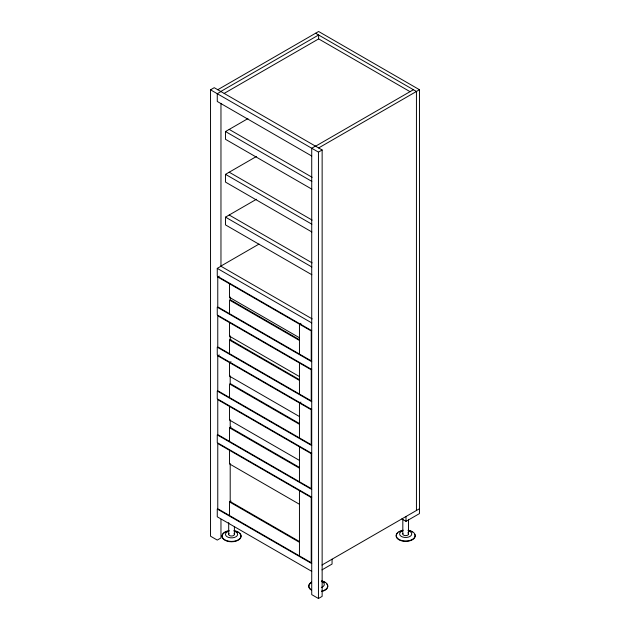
<?xml version="1.0" encoding="UTF-8"?>
<svg xmlns="http://www.w3.org/2000/svg" width="630" height="630" viewBox="0 0 630 630"><rect width="100%" height="100%" fill="white"/><g stroke="black" fill="none" stroke-linecap="round" stroke-linejoin="round"><path stroke-width="0.94" d="M220.965 519.27L220.965 537.949L217.263 540.083L210.538 536.201L210.538 89.822L214.239 87.688L322.143 149.987L322.143 596.366L318.449 598.5L311.724 594.618L311.724 148.239L315.417 146.105M217.767 89.72L318.615 31.5L419.462 89.72L419.462 513.592L406.011 521.356L401.814 518.931M220.791 91.468L318.615 34.996L318.615 38.926L224.193 93.39M220.965 91.57L217.263 93.705L217.263 101.462L311.724 156.004M311.834 189.15L225.501 139.309L225.501 131.544L247.929 118.597M311.834 231.95L225.501 182.102L225.501 174.345L256.449 156.476M315.591 146.199L413.406 89.72M318.615 147.948L419.462 89.72M210.538 89.822L318.449 152.121L322.143 149.987M311.834 274.743L225.501 224.902L225.501 217.137L256.449 199.269M259.009 244.078L220.791 266.143L312.204 318.914M311.724 330.671L217.263 276.137L217.263 268.372L220.965 266.238M217.767 277.011L311.22 330.963L311.22 360.848L217.767 306.897L217.767 277.011L219.248 276.153M229.533 353.666L229.533 340.082L231.013 339.231M217.767 355.808L311.22 409.76L311.22 444.693L217.767 390.742L217.767 355.808L219.248 354.95M231.013 361.746L229.533 362.596L229.533 376.181L299.455 416.548M300.935 323.316L299.455 324.166L299.455 354.06M229.533 441.394L229.533 427.809L231.013 426.951M300.935 402.113L299.455 402.964L299.455 437.897M229.533 515.529L229.533 501.945L231.013 501.094M321.977 565.023L419.462 508.741M321.977 569.874L332.057 564.055L332.057 559.196M315.591 33.248L416.438 91.468L416.438 510.489M318.615 38.879L410.02 91.649M229.194 129.41L312.141 177.298M225.501 131.544L311.834 181.393M229.194 172.203L312.141 220.098M225.501 174.345L311.834 224.185M229.194 215.003L312.141 262.891M225.501 217.137L311.834 266.978M217.263 268.372L311.724 322.906M299.455 337.759L229.533 297.384L229.533 283.799M299.281 339.601L230.202 299.715L230.202 296.998M299.455 340.476L229.533 300.1L229.533 313.693M311.724 361.722L217.263 307.188L217.263 314.953L311.724 369.487M299.455 376.575L229.533 336.2L229.533 322.615M299.281 379.575L230.202 339.696L230.202 335.814M229.533 340.082L299.455 380.449M311.724 401.704L217.263 347.169L217.263 354.934L311.724 409.469M299.281 423.439L230.202 383.56L230.202 375.795M299.455 424.313L229.533 383.946L229.533 397.53M311.724 445.567L217.263 391.033L217.263 398.79L311.724 453.332M299.455 460.412L229.533 420.045L229.533 406.46M299.281 467.302L230.202 427.423L230.202 419.659M229.533 427.809L299.455 468.177M311.724 489.431L217.263 434.889L217.263 442.654L311.724 497.188M299.455 504.276L229.533 463.908L229.533 450.324M299.281 541.438L230.202 501.559L230.202 463.522M229.533 501.945L299.455 542.312M311.724 563.567L217.263 509.032L217.263 516.797L311.724 571.331M408.531 519.317L408.531 534.012M406.011 516.505L406.011 521.356M402.822 519.238L402.822 533.933M318.449 152.121L318.449 598.5M299.455 362.982L299.455 394.041M299.455 446.827L299.455 481.761M299.455 490.691L299.455 555.896M234.399 526.562L234.399 534.398M228.698 522.561L228.698 534.319M220.965 103.367L220.965 266.577M407.744 532.83A2.851 1.646 0 0 1 407.901 535.004A2.851 1.646 0 0 1 404.192 535.374L403.609 535.106A2.851 1.646 0 0 1 402.94 533.508M408.138 530.232A9.505 5.489 0 0 1 413.469 538.681A9.505 5.489 0 0 1 397.892 538.681A9.505 5.489 0 0 1 403.216 530.232M414.863 534.492A9.505 5.489 0 0 1 404.436 541.351A9.505 5.489 0 0 1 397.443 533.169M398.955 532.027A9.505 5.489 0 0 1 400.924 531.153M408.138 530.61A9.505 5.489 0 0 1 412.398 532.027M408.72 530.925A6.087 3.512 0 0 1 410.335 536.224A6.087 3.512 0 0 1 401.019 536.224A6.087 3.512 0 0 1 402.633 530.925M321.528 580.836A9.505 5.489 0 0 1 327.789 585.995A9.505 5.489 0 0 1 321.528 591.153M311.551 589.877A9.505 5.489 0 0 1 311.551 582.112M326.513 583.624A9.505 5.489 0 0 1 321.528 591.531M311.551 590.255A9.505 5.489 0 0 1 311.551 582.49M323.032 581.616A9.505 5.489 0 0 1 325.001 582.49M321.316 581.388A6.087 3.512 0 0 1 321.316 587.475M234.053 533.571A2.851 1.646 0 0 1 233.517 535.547A2.851 1.646 0 0 1 230.068 535.76L229.485 535.492A2.851 1.646 0 0 1 229.115 533.5M234.014 530.625A9.505 5.489 0 0 1 239.337 539.075A9.505 5.489 0 0 1 223.76 539.075A9.505 5.489 0 0 1 229.092 530.625M239.786 533.555A9.505 5.489 0 0 1 236.305 541.052A9.505 5.489 0 0 1 223.319 539.044A9.505 5.489 0 0 1 226.8 531.547M227.532 531.326A9.505 5.489 0 0 1 229.092 530.995M234.014 530.995A9.505 5.489 0 0 1 235.573 531.326M236.305 531.547A9.505 5.489 0 0 1 238.274 532.421M234.588 531.318A6.087 3.512 0 0 1 236.211 536.618A6.087 3.512 0 0 1 226.887 536.618A6.087 3.512 0 0 1 228.509 531.318M311.22 369.779L217.767 315.827L217.767 346.878L311.22 400.83L311.22 369.779M311.22 453.624L217.767 399.664L217.767 434.598L311.22 488.557L311.22 453.624M311.22 497.48L217.767 443.528L217.767 508.741L311.22 562.692L311.22 497.48"/></g></svg>
